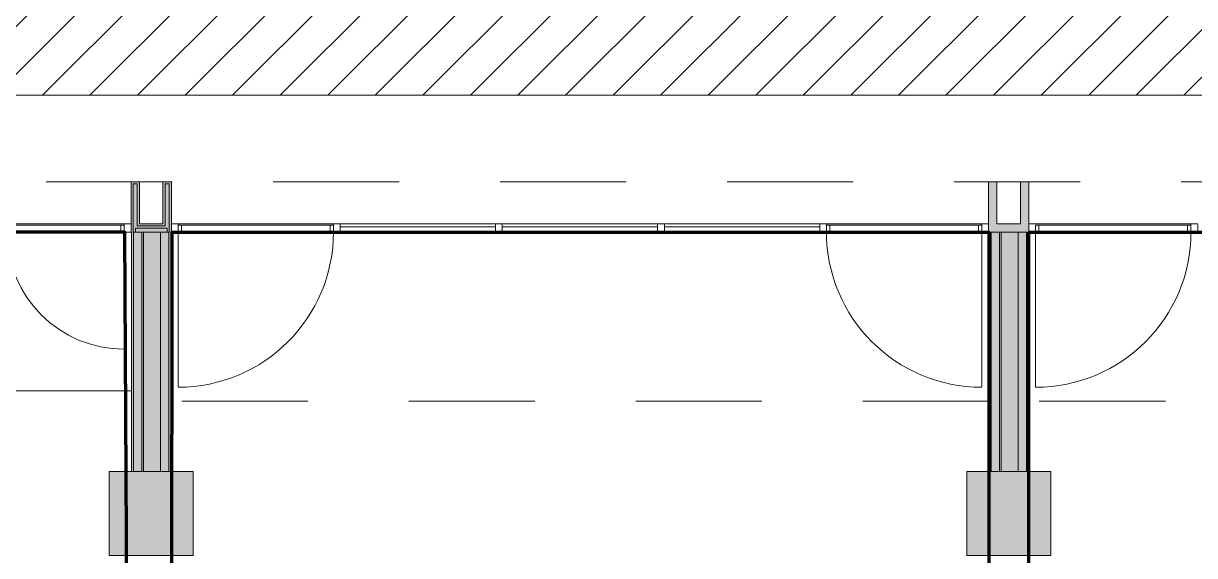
# Model space of a CAD drawing. Header units: metres. Extents: x -227.9 to -140, y 37.9 to 92.1.
# Drawn here: x -201.98 to -195.01, y 57.59 to 60.76 of the extents above; entities that cross this region are included whole.
import ezdxf

# ---------------------------------------------------------------- set-up
doc = ezdxf.new("R2010")
doc.units = ezdxf.units.M
doc.linetypes.add('JIS_02_0.7', pattern=[1.35, 0.75, -0.6])
for name, color, linetype, lineweight in [('A-COLS', 7, 'Continuous', 5), ('A-DOOR', 7, 'Continuous', 5), ('A-FLOR', 7, 'Continuous', 5), ('A-FLOR-PATT', 7, 'Continuous', 5), ('A-GLAZ-CURT', 7, 'Continuous', 5), ('A-GLAZ-CWMG', 7, 'Continuous', 5), ('A-ROOF', 7, 'Continuous', 5), ('A-WALL', 7, 'Continuous', 5), ('A-WALL-PATT', 7, 'Continuous', 13), ('I-WALL', 7, 'Continuous', 5), ('S-COLS', 7, 'Continuous', 5)]:
    doc.layers.add(name, color=color, linetype=linetype, lineweight=lineweight)
doc.layers.add('A-DETL', color=94, linetype='Continuous', lineweight=5, true_color=0x00a600)
doc.layers.add('G-IMPT', color=8, linetype='Continuous', lineweight=5, true_color=0x808080)
doc.layers.add('Chambre', color=40, linetype='Continuous')

# ---------------------------------------------------------------- blocks, each defined once
blk = doc.blocks.new('LAG-C1030-PORTES-VITRINE DE MAGASIN-13PR_08_01 - LAG-C1030-PORTES-VITRINE DE MAGASIN-13PR_08_01-12728434-MUC-LAG-PRO-PLA-ARC-TZN-N02-AG02Ec-Cote')
at = {"layer": 'A-DOOR', "color": 9, "lineweight": 9, "true_color": 0xc0c0c0}
for p, q in [((-0.3491, 0.04), (-0.3291, 0.04)), ((-0.3491, 0), (-0.3491, 0.04)), ((-0.3291, 0.04), (-0.3291, 0)), ((0.3291, 0.04), (0.3491, 0.04)), ((0.3291, 0), (0.3291, 0.04)), ((0.3491, 0.04), (0.3491, 0)), ((-0.3291, 0), (-0.3491, 0)), ((0.3491, 0), (0.3291, 0))]:
    blk.add_line(p, q, dxfattribs=at)
at = {"layer": 'A-DOOR', "color": 9, "true_color": 0xc0c0c0}
for p, q in [((0.3291, 0.04), (-0.3291, 0.04)), ((-0.3291, 0), (0.3291, 0))]:
    blk.add_line(p, q, dxfattribs=at)
at = {"layer": 'A-DOOR'}
blk.add_line((0.3491, 0), (0.3491, -0.6982), dxfattribs=at)
blk.add_arc((0.3491, 0), 0.6982, 180, 270, dxfattribs=at)
blk = doc.blocks.new('LAG-C1030-PORTES-VITRINE DE MAGASIN-13PR_08_01 - LAG-C1030-PORTES-VITRINE DE MAGASIN-13PR_08_01-12349474-MUC-LAG-PRO-PLA-ARC-TZN-N02-AG02Ec-Cote')
at = {"layer": 'A-DOOR', "color": 9, "lineweight": 9, "true_color": 0xc0c0c0}
for p, q in [((-0.462, 0.04), (-0.442, 0.04)), ((-0.462, 0), (-0.462, 0.04)), ((-0.442, 0.04), (-0.442, 0)), ((0.442, 0.04), (0.462, 0.04)), ((0.442, 0), (0.442, 0.04)), ((0.462, 0.04), (0.462, 0)), ((-0.442, 0), (-0.462, 0)), ((0.462, 0), (0.442, 0))]:
    blk.add_line(p, q, dxfattribs=at)
at = {"layer": 'A-DOOR', "color": 9, "true_color": 0xc0c0c0}
for p, q in [((0.442, 0.04), (-0.442, 0.04)), ((-0.442, 0), (0.442, 0))]:
    blk.add_line(p, q, dxfattribs=at)
at = {"layer": 'A-DOOR'}
blk.add_line((0.462, 0), (0.462, -0.924), dxfattribs=at)
blk.add_arc((0.462, 0), 0.924, 180, 270, dxfattribs=at)
blk = doc.blocks.new('Rectangulaire Meneau - LAG-B2010-MENEAU-40x50-11581646-MUC-LAG-PRO-PLA-ARC-TZN-N02-AG02Ec-Cote')
at = {"layer": 'A-GLAZ-CWMG', "lineweight": 13}
for p, q in [((-0.04, 0.04), (-0.04, 0.0447)), ((-0.036, 0.0487), (-0.004, 0.0487)), ((0, 0.0447), (0, 0.0027)), ((-0.004, -0.0013), (-0.036, -0.0013))]:
    blk.add_line(p, q, dxfattribs=at)
for centre, start, end in [((-0.036, 0.0447), 90, 180), ((-0.036, 0.0027), 180, 270), ((-0.004, 0.0447), 360, 90), ((-0.004, 0.0027), 270, 0)]:
    blk.add_arc(centre, 0.004, start, end, dxfattribs=at)
blk = doc.blocks.new('LAG-B2020-PANNEAU DE RIDEAU-TRANSPARENT - CURTAIN WALL MULLION_dwg_12FT-JANSEN-P05-10851602-MUC-LAG-PRO-PLA-ARC-TZN-N02-AG02Ec-Cote')
at = {"layer": 'G-IMPT', "flags": 128}
blk.add_lwpolyline([(0.004, 0.0001), (0.003, 0), (0.002, 0.0001), (0.001, 0), (0, 0), (0.001, 0.0001), (0.002, 0), (0.003, 0.0001), (0.004, 0)], dxfattribs=at)
at = {"layer": 'G-IMPT', "color": 161, "true_color": 0x7f9fff, "flags": 128}
for points in [[(0, 0), (0, 0), (0, 0), (0, 0), (0, 0), (0, 0), (0, 0.0001), (0, 0), (0, 0), (0, 0), (0, 0), (0, 0), (0, 0), (0, 0)], [(0, 0), (0, 0), (0, 0), (0, 0)], [(0.001, 0), (0.001, 0), (0.001, 0), (0.001, 0), (0.001, 0), (0.001, 0), (0.001, 0.0001), (0.001, 0), (0.001, 0), (0.001, 0), (0.001, 0), (0.001, 0), (0.001, 0), (0.001, 0)], [(0.001, 0), (0.001, 0), (0.001, 0), (0.001, 0)], [(0.001, 0), (0.001, 0), (0.001, 0), (0.001, 0), (0.001, 0), (0.001, 0)], [(0.001, 0), (0.001, 0), (0.001, 0), (0.001, 0)], [(0.002, 0), (0.002, 0), (0.002, 0), (0.002, 0), (0.002, 0), (0.002, 0), (0.002, 0.0001), (0.002, 0), (0.002, 0), (0.002, 0), (0.002, 0), (0.002, 0), (0.002, 0), (0.002, 0)], [(0.002, 0), (0.002, 0), (0.002, 0), (0.002, 0)], [(0.002, 0), (0.002, 0), (0.002, 0), (0.002, 0), (0.002, 0), (0.002, 0)], [(0.002, 0), (0.002, 0), (0.002, 0), (0.002, 0)], [(0.003, 0), (0.003, 0), (0.003, 0), (0.003, 0), (0.003, 0), (0.003, 0), (0.003, 0), (0.003, 0.0001), (0.003, 0), (0.003, 0), (0.003, 0), (0.003, 0), (0.003, 0), (0.003, 0)], [(0.003, 0), (0.0031, 0), (0.0031, 0), (0.003, 0)], [(0.003, 0), (0.003, 0), (0.0031, 0), (0.0031, 0), (0.003, 0), (0.003, 0)], [(0.003, 0), (0.003, 0), (0.003, 0), (0.003, 0)], [(0.004, 0), (0.004, 0), (0.004, 0), (0.004, 0), (0.004, 0), (0.0041, 0), (0.004, 0.0001), (0.004, 0), (0.004, 0), (0.004, 0), (0.004, 0), (0.004, 0), (0.004, 0), (0.004, 0)], [(0.004, 0), (0.004, 0), (0.004, 0), (0.004, 0)]]:
    blk.add_lwpolyline(points, dxfattribs=at)
at = {"layer": 'G-IMPT', "color": 4, "true_color": 0x00ffff, "flags": 128}
for points in [[(0.001, 0), (0.001, 0), (0, 0), (0, 0)], [(0.002, 0), (0.002, 0), (0.001, 0), (0.001, 0)], [(0.003, 0), (0.003, 0), (0.002, 0), (0.002, 0)], [(0.004, 0), (0.004, 0), (0.003, 0), (0.003, 0)]]:
    blk.add_lwpolyline(points, close=True, dxfattribs=at)
at = {"layer": 'G-IMPT', "color": 161, "true_color": 0x7f9fff}
for centre, radius, start, end in [((0, 0), 0.000004, 90.00001, 180.00001), ((0, 0), 0.000004, 359.99999, 89.99999), ((0, 0), 0.000002, 90.00001, 180.00002), ((0, 0), 0.000002, 359.99998, 89.99998), ((0, 0), 0.000002, 269.99999, 359.99999), ((0, 0), 0.000002, 180.00001, 270.00001), ((0, 0), 0.000004, 270, 0), ((0, 0), 0.000004, 179.99999, 269.99999), ((0.001, 0), 0.000004, 90.00001, 180.00001), ((0.001, 0), 0.000004, 359.99999, 89.99999), ((0.001, 0), 0.000002, 90.00001, 180.00002), ((0.001, 0), 0.000002, 359.99998, 89.99998), ((0.001, 0), 0.000002, 269.99999, 359.99999), ((0.001, 0), 0.000002, 180.00001, 270.00001), ((0.001, 0), 0.000004, 270, 0), ((0.001, 0), 0.000004, 179.99999, 269.99999), ((0.002, 0), 0.000004, 90.00001, 180.00001), ((0.002, 0), 0.000004, 359.99999, 89.99999), ((0.002, 0), 0.000002, 90.00001, 180.00002), ((0.002, 0), 0.000002, 359.99998, 89.99998), ((0.002, 0), 0.000002, 269.99999, 359.99999), ((0.002, 0), 0.000002, 180.00001, 270.00001), ((0.002, 0), 0.000004, 270, 0), ((0.002, 0), 0.000004, 179.99999, 269.99999), ((0.003, 0), 0.000004, 90.00001, 180.00001), ((0.003, 0), 0.000004, 359.99999, 89.99999), ((0.003, 0), 0.000002, 90.00001, 180.00002), ((0.003, 0), 0.000002, 359.99998, 89.99998), ((0.003, 0), 0.000002, 269.99999, 359.99999), ((0.003, 0), 0.000002, 180.00001, 270.00001), ((0.003, 0), 0.000004, 270, 0), ((0.003, 0), 0.000004, 179.99999, 269.99999), ((0.004, 0), 0.000004, 359.99999, 89.99999), ((0.004, 0), 0.000004, 90.00001, 180.00001), ((0.004, 0), 0.000002, 359.99998, 89.99999), ((0.004, 0), 0.000002, 90.00002, 180.00002), ((0.004, 0), 0.000002, 180.00001, 270.00001), ((0.004, 0), 0.000002, 269.99999, 359.99999), ((0.004, 0), 0.000004, 180, 270), ((0.004, 0), 0.000004, 270.00001, 0.00001)]:
    blk.add_arc(centre, radius, start, end, dxfattribs=at)
blk = doc.blocks.new('LAG-B2020-PANNEAU DE RIDEAU-TRANSPARENT - CURTAIN WALL MULLION_dwg-10851601-MUC-LAG-PRO-PLA-ARC-TZN-N02-AG02Ec-Cote')
blk.add_blockref('LAG-B2020-PANNEAU DE RIDEAU-TRANSPARENT - CURTAIN WALL MULLION_dwg_12FT-JANSEN-P05-10851602-MUC-LAG-PRO-PLA-ARC-TZN-N02-AG02Ec-Cote', (-0.0027, 0.0003))
blk = doc.blocks.new('LAG-B2020-PANNEAU DE RIDEAU-TRANSPARENT - LAG-B2020-PANNEAU DE RIDEAU-TRANSPARENT-11581650-MUC-LAG-PRO-PLA-ARC-TZN-N02-AG02Ec-Cote')
at = {"layer": 'A-GLAZ-CURT', "lineweight": 9}
for p, q in [((0.462, 0), (-0.462, 0)), ((-0.462, 0), (-0.462, -0.03)), ((0.462, -0.03), (0.462, 0)), ((-0.462, -0.03), (0.462, -0.03))]:
    blk.add_line(p, q, dxfattribs=at)
blk.add_blockref('LAG-B2020-PANNEAU DE RIDEAU-TRANSPARENT - CURTAIN WALL MULLION_dwg-10851601-MUC-LAG-PRO-PLA-ARC-TZN-N02-AG02Ec-Cote', (0, 0))
blk = doc.blocks.new('LAG-B2020-PANNEAU DE RIDEAU-TRANSPARENT - CURTAIN WALL MULLION_dwg_12FT-JANSEN-P05-V106-MUC-LAG-PRO-PLA-ARC-TZN-N02-AG02Ec-Cote')
at = {"layer": 'G-IMPT', "flags": 128}
blk.add_lwpolyline([(0.004, 0.0001), (0.003, 0), (0.002, 0.0001), (0.001, 0), (0, 0), (0.001, 0.0001), (0.002, 0), (0.003, 0.0001), (0.004, 0)], dxfattribs=at)
at = {"layer": 'G-IMPT', "color": 161, "true_color": 0x7f9fff, "flags": 128}
for points in [[(0, 0), (0, 0), (0, 0), (0, 0), (0, 0), (0, 0), (0, 0.0001), (0, 0), (0, 0), (0, 0), (0, 0), (0, 0), (0, 0), (0, 0)], [(0, 0), (0, 0), (0, 0), (0, 0)], [(0.001, 0), (0.001, 0), (0.001, 0), (0.001, 0), (0.001, 0), (0.001, 0), (0.001, 0.0001), (0.001, 0), (0.001, 0), (0.001, 0), (0.001, 0), (0.001, 0), (0.001, 0), (0.001, 0)], [(0.001, 0), (0.001, 0), (0.001, 0), (0.001, 0)], [(0.001, 0), (0.001, 0), (0.001, 0), (0.001, 0), (0.001, 0), (0.001, 0)], [(0.001, 0), (0.001, 0), (0.001, 0), (0.001, 0)], [(0.002, 0), (0.002, 0), (0.002, 0), (0.002, 0), (0.002, 0), (0.002, 0), (0.002, 0.0001), (0.002, 0), (0.002, 0), (0.002, 0), (0.002, 0), (0.002, 0), (0.002, 0), (0.002, 0)], [(0.002, 0), (0.002, 0), (0.002, 0), (0.002, 0)], [(0.002, 0), (0.002, 0), (0.002, 0), (0.002, 0), (0.002, 0), (0.002, 0)], [(0.002, 0), (0.002, 0), (0.002, 0), (0.002, 0)], [(0.003, 0), (0.003, 0), (0.003, 0), (0.003, 0), (0.003, 0), (0.003, 0), (0.003, 0), (0.003, 0.0001), (0.003, 0), (0.003, 0), (0.003, 0), (0.003, 0), (0.003, 0), (0.003, 0)], [(0.003, 0), (0.0031, 0), (0.0031, 0), (0.003, 0)], [(0.003, 0), (0.003, 0), (0.0031, 0), (0.0031, 0), (0.003, 0), (0.003, 0)], [(0.003, 0), (0.003, 0), (0.003, 0), (0.003, 0)], [(0.004, 0), (0.004, 0), (0.004, 0), (0.004, 0), (0.004, 0), (0.0041, 0), (0.004, 0.0001), (0.004, 0), (0.004, 0), (0.004, 0), (0.004, 0), (0.004, 0), (0.004, 0), (0.004, 0)], [(0.004, 0), (0.004, 0), (0.004, 0), (0.004, 0)]]:
    blk.add_lwpolyline(points, dxfattribs=at)
at = {"layer": 'G-IMPT', "color": 4, "true_color": 0x00ffff, "flags": 128}
for points in [[(0.001, 0), (0.001, 0), (0, 0), (0, 0)], [(0.002, 0), (0.002, 0), (0.001, 0), (0.001, 0)], [(0.003, 0), (0.003, 0), (0.002, 0), (0.002, 0)], [(0.004, 0), (0.004, 0), (0.003, 0), (0.003, 0)]]:
    blk.add_lwpolyline(points, close=True, dxfattribs=at)
at = {"layer": 'G-IMPT', "color": 161, "true_color": 0x7f9fff}
for centre, radius, start, end in [((0, 0), 0.000004, 90.00001, 180.00001), ((0, 0), 0.000004, 359.99999, 89.99999), ((0, 0), 0.000002, 90.00001, 180.00002), ((0, 0), 0.000002, 359.99998, 89.99998), ((0, 0), 0.000002, 269.99999, 359.99999), ((0, 0), 0.000002, 180.00001, 270.00001), ((0, 0), 0.000004, 270, 0), ((0, 0), 0.000004, 179.99999, 269.99999), ((0.001, 0), 0.000004, 90.00001, 180.00001), ((0.001, 0), 0.000004, 359.99999, 89.99999), ((0.001, 0), 0.000002, 90.00001, 180.00002), ((0.001, 0), 0.000002, 359.99998, 89.99998), ((0.001, 0), 0.000002, 269.99999, 359.99999), ((0.001, 0), 0.000002, 180.00001, 270.00001), ((0.001, 0), 0.000004, 270, 0), ((0.001, 0), 0.000004, 179.99999, 269.99999), ((0.002, 0), 0.000004, 90.00001, 180.00001), ((0.002, 0), 0.000004, 359.99999, 89.99999), ((0.002, 0), 0.000002, 90.00001, 180.00002), ((0.002, 0), 0.000002, 359.99998, 89.99998), ((0.002, 0), 0.000002, 269.99999, 359.99999), ((0.002, 0), 0.000002, 180.00001, 270.00001), ((0.002, 0), 0.000004, 270, 0), ((0.002, 0), 0.000004, 179.99999, 269.99999), ((0.003, 0), 0.000004, 90.00001, 180.00001), ((0.003, 0), 0.000004, 359.99999, 89.99999), ((0.003, 0), 0.000002, 90.00001, 180.00002), ((0.003, 0), 0.000002, 359.99998, 89.99998), ((0.003, 0), 0.000002, 269.99999, 359.99999), ((0.003, 0), 0.000002, 180.00001, 270.00001), ((0.003, 0), 0.000004, 270, 0), ((0.003, 0), 0.000004, 179.99999, 269.99999), ((0.004, 0), 0.000004, 359.99999, 89.99999), ((0.004, 0), 0.000004, 90.00001, 180.00001), ((0.004, 0), 0.000002, 359.99998, 89.99999), ((0.004, 0), 0.000002, 90.00002, 180.00002), ((0.004, 0), 0.000002, 180.00001, 270.00001), ((0.004, 0), 0.000002, 269.99999, 359.99999), ((0.004, 0), 0.000004, 180, 270), ((0.004, 0), 0.000004, 270.00001, 0.00001)]:
    blk.add_arc(centre, radius, start, end, dxfattribs=at)
blk = doc.blocks.new('LAG-B2020-PANNEAU DE RIDEAU-TRANSPARENT - CURTAIN WALL MULLION_dwg-V107-MUC-LAG-PRO-PLA-ARC-TZN-N02-AG02Ec-Cote')
blk.add_blockref('LAG-B2020-PANNEAU DE RIDEAU-TRANSPARENT - CURTAIN WALL MULLION_dwg_12FT-JANSEN-P05-V106-MUC-LAG-PRO-PLA-ARC-TZN-N02-AG02Ec-Cote', (-0.0027, 0.0003))
blk = doc.blocks.new('LAG-B2020-PANNEAU DE RIDEAU-TRANSPARENT - LAG-B2020-PANNEAU DE RIDEAU-TRANSPARENT-V108-MUC-LAG-PRO-PLA-ARC-TZN-N02-AG02Ec-Cote')
at = {"layer": 'A-GLAZ-CURT', "lineweight": 9}
for p, q in [((0.462, 0), (-0.462, 0)), ((-0.462, 0), (-0.462, -0.03)), ((0.462, -0.03), (0.462, 0)), ((-0.462, -0.03), (0.462, -0.03))]:
    blk.add_line(p, q, dxfattribs=at)
blk.add_blockref('LAG-B2020-PANNEAU DE RIDEAU-TRANSPARENT - CURTAIN WALL MULLION_dwg-V107-MUC-LAG-PRO-PLA-ARC-TZN-N02-AG02Ec-Cote', (0, 0))
blk = doc.blocks.new('LAG-C1030-PORTES-VITRINE DE MAGASIN-13PR_08_01 - LAG-C1030-PORTES-VITRINE DE MAGASIN-13PR_08_01-12728430-MUC-LAG-PRO-PLA-ARC-TZN-N02-AG02Ec-Cote')
at = {"layer": 'A-DOOR'}
blk.add_line((0.462, 0), (0.462, 0.924), dxfattribs=at)
at = {"layer": 'A-DOOR', "color": 9, "lineweight": 9, "true_color": 0xc0c0c0}
for p, q in [((-0.442, 0), (-0.462, 0)), ((-0.462, 0), (-0.462, -0.04)), ((-0.442, -0.04), (-0.442, 0)), ((0.462, 0), (0.442, 0)), ((0.442, 0), (0.442, -0.04)), ((0.462, -0.04), (0.462, 0)), ((-0.462, -0.04), (-0.442, -0.04)), ((0.442, -0.04), (0.462, -0.04))]:
    blk.add_line(p, q, dxfattribs=at)
at = {"layer": 'A-DOOR', "color": 9, "true_color": 0xc0c0c0}
for p, q in [((-0.442, 0), (0.442, 0)), ((0.442, -0.04), (-0.442, -0.04))]:
    blk.add_line(p, q, dxfattribs=at)
at = {"layer": 'A-DOOR'}
blk.add_arc((0.462, 0), 0.924, 90, 180, dxfattribs=at)
blk = doc.blocks.new('Rectangulaire Meneau - LAG-B2010-MENEAU-40x50-V83-MUC-LAG-PRO-PLA-ARC-TZN-N02-AG02Ec-Cote')
at = {"layer": 'A-GLAZ-CWMG', "lineweight": 13}
for p, q in [((-0.02, 0.0027), (-0.02, 0.0447)), ((-0.016, 0.0487), (0.016, 0.0487)), ((0.02, 0.0447), (0.02, 0.0027)), ((0.016, -0.0013), (-0.016, -0.0013))]:
    blk.add_line(p, q, dxfattribs=at)
for centre, start, end in [((-0.016, 0.0447), 90, 180), ((-0.016, 0.0027), 180, 270), ((0.016, 0.0447), 360, 90), ((0.016, 0.0027), 270, 0)]:
    blk.add_arc(centre, 0.004, start, end, dxfattribs=at)
blk = doc.blocks.new('Rectangulaire Meneau - LAG-B2010-MENEAU-40x50-V109-MUC-LAG-PRO-PLA-ARC-TZN-N02-AG02Ec-Cote')
at = {"layer": 'A-GLAZ-CWMG', "lineweight": 13}
for p, q in [((-0.02, 0.0027), (-0.02, 0.0447)), ((-0.016, 0.0487), (0.016, 0.0487)), ((0.02, 0.0447), (0.02, 0.04)), ((0.016, -0.0013), (-0.016, -0.0013))]:
    blk.add_line(p, q, dxfattribs=at)
for centre, start, end in [((-0.016, 0.0447), 90, 180), ((-0.016, 0.0027), 180, 270), ((0.016, 0.0447), 360, 90), ((0.016, 0.0027), 270, 0)]:
    blk.add_arc(centre, 0.004, start, end, dxfattribs=at)
blk = doc.blocks.new('LAG-B2020-PANNEAU DE RIDEAU-TRANSPARENT - CURTAIN WALL MULLION_dwg_12FT-JANSEN-P05-V110-MUC-LAG-PRO-PLA-ARC-TZN-N02-AG02Ec-Cote')
at = {"layer": 'G-IMPT', "flags": 128}
blk.add_lwpolyline([(0.004, 0.0001), (0.003, 0), (0.002, 0.0001), (0.001, 0), (0, 0), (0.001, 0.0001), (0.002, 0), (0.003, 0.0001), (0.004, 0)], dxfattribs=at)
at = {"layer": 'G-IMPT', "color": 161, "true_color": 0x7f9fff, "flags": 128}
for points in [[(0, 0), (0, 0), (0, 0), (0, 0), (0, 0), (0, 0), (0, 0.0001), (0, 0), (0, 0), (0, 0), (0, 0), (0, 0), (0, 0), (0, 0)], [(0, 0), (0, 0), (0, 0), (0, 0)], [(0.001, 0), (0.001, 0), (0.001, 0), (0.001, 0), (0.001, 0), (0.001, 0), (0.001, 0.0001), (0.001, 0), (0.001, 0), (0.001, 0), (0.001, 0), (0.001, 0), (0.001, 0), (0.001, 0)], [(0.001, 0), (0.001, 0), (0.001, 0), (0.001, 0)], [(0.001, 0), (0.001, 0), (0.001, 0), (0.001, 0), (0.001, 0), (0.001, 0)], [(0.001, 0), (0.001, 0), (0.001, 0), (0.001, 0)], [(0.002, 0), (0.002, 0), (0.002, 0), (0.002, 0), (0.002, 0), (0.002, 0), (0.002, 0.0001), (0.002, 0), (0.002, 0), (0.002, 0), (0.002, 0), (0.002, 0), (0.002, 0), (0.002, 0)], [(0.002, 0), (0.002, 0), (0.002, 0), (0.002, 0)], [(0.002, 0), (0.002, 0), (0.002, 0), (0.002, 0), (0.002, 0), (0.002, 0)], [(0.002, 0), (0.002, 0), (0.002, 0), (0.002, 0)], [(0.003, 0), (0.003, 0), (0.003, 0), (0.003, 0), (0.003, 0), (0.003, 0), (0.003, 0), (0.003, 0.0001), (0.003, 0), (0.003, 0), (0.003, 0), (0.003, 0), (0.003, 0), (0.003, 0)], [(0.003, 0), (0.0031, 0), (0.0031, 0), (0.003, 0)], [(0.003, 0), (0.003, 0), (0.0031, 0), (0.0031, 0), (0.003, 0), (0.003, 0)], [(0.003, 0), (0.003, 0), (0.003, 0), (0.003, 0)], [(0.004, 0), (0.004, 0), (0.004, 0), (0.004, 0), (0.004, 0), (0.0041, 0), (0.004, 0.0001), (0.004, 0), (0.004, 0), (0.004, 0), (0.004, 0), (0.004, 0), (0.004, 0), (0.004, 0)], [(0.004, 0), (0.004, 0), (0.004, 0), (0.004, 0)]]:
    blk.add_lwpolyline(points, dxfattribs=at)
at = {"layer": 'G-IMPT', "color": 4, "true_color": 0x00ffff, "flags": 128}
for points in [[(0.001, 0), (0.001, 0), (0, 0), (0, 0)], [(0.002, 0), (0.002, 0), (0.001, 0), (0.001, 0)], [(0.003, 0), (0.003, 0), (0.002, 0), (0.002, 0)], [(0.004, 0), (0.004, 0), (0.003, 0), (0.003, 0)]]:
    blk.add_lwpolyline(points, close=True, dxfattribs=at)
at = {"layer": 'G-IMPT', "color": 161, "true_color": 0x7f9fff}
for centre, radius, start, end in [((0, 0), 0.000004, 90.00001, 180.00001), ((0, 0), 0.000004, 359.99999, 89.99999), ((0, 0), 0.000002, 90.00001, 180.00002), ((0, 0), 0.000002, 359.99998, 89.99998), ((0, 0), 0.000002, 269.99999, 359.99999), ((0, 0), 0.000002, 180.00001, 270.00001), ((0, 0), 0.000004, 270, 0), ((0, 0), 0.000004, 179.99999, 269.99999), ((0.001, 0), 0.000004, 90.00001, 180.00001), ((0.001, 0), 0.000004, 359.99999, 89.99999), ((0.001, 0), 0.000002, 90.00001, 180.00002), ((0.001, 0), 0.000002, 359.99998, 89.99998), ((0.001, 0), 0.000002, 269.99999, 359.99999), ((0.001, 0), 0.000002, 180.00001, 270.00001), ((0.001, 0), 0.000004, 270, 0), ((0.001, 0), 0.000004, 179.99999, 269.99999), ((0.002, 0), 0.000004, 90.00001, 180.00001), ((0.002, 0), 0.000004, 359.99999, 89.99999), ((0.002, 0), 0.000002, 90.00001, 180.00002), ((0.002, 0), 0.000002, 359.99998, 89.99998), ((0.002, 0), 0.000002, 269.99999, 359.99999), ((0.002, 0), 0.000002, 180.00001, 270.00001), ((0.002, 0), 0.000004, 270, 0), ((0.002, 0), 0.000004, 179.99999, 269.99999), ((0.003, 0), 0.000004, 90.00001, 180.00001), ((0.003, 0), 0.000004, 359.99999, 89.99999), ((0.003, 0), 0.000002, 90.00001, 180.00002), ((0.003, 0), 0.000002, 359.99998, 89.99998), ((0.003, 0), 0.000002, 269.99999, 359.99999), ((0.003, 0), 0.000002, 180.00001, 270.00001), ((0.003, 0), 0.000004, 270, 0), ((0.003, 0), 0.000004, 179.99999, 269.99999), ((0.004, 0), 0.000004, 359.99999, 89.99999), ((0.004, 0), 0.000004, 90.00001, 180.00001), ((0.004, 0), 0.000002, 359.99998, 89.99999), ((0.004, 0), 0.000002, 90.00002, 180.00002), ((0.004, 0), 0.000002, 180.00001, 270.00001), ((0.004, 0), 0.000002, 269.99999, 359.99999), ((0.004, 0), 0.000004, 180, 270), ((0.004, 0), 0.000004, 270.00001, 0.00001)]:
    blk.add_arc(centre, radius, start, end, dxfattribs=at)
blk = doc.blocks.new('LAG-B2020-PANNEAU DE RIDEAU-TRANSPARENT - CURTAIN WALL MULLION_dwg-V111-MUC-LAG-PRO-PLA-ARC-TZN-N02-AG02Ec-Cote')
blk.add_blockref('LAG-B2020-PANNEAU DE RIDEAU-TRANSPARENT - CURTAIN WALL MULLION_dwg_12FT-JANSEN-P05-V110-MUC-LAG-PRO-PLA-ARC-TZN-N02-AG02Ec-Cote', (-0.0027, 0.0003))
blk = doc.blocks.new('LAG-B2020-PANNEAU DE RIDEAU-TRANSPARENT - LAG-B2020-PANNEAU DE RIDEAU-TRANSPARENT-V112-MUC-LAG-PRO-PLA-ARC-TZN-N02-AG02Ec-Cote')
at = {"layer": 'A-GLAZ-CURT', "lineweight": 9}
for p, q in [((0.462, 0), (-0.462, 0)), ((-0.462, 0), (-0.462, -0.03)), ((0.462, -0.03), (0.462, 0)), ((-0.462, -0.03), (0.462, -0.03))]:
    blk.add_line(p, q, dxfattribs=at)
blk.add_blockref('LAG-B2020-PANNEAU DE RIDEAU-TRANSPARENT - CURTAIN WALL MULLION_dwg-V111-MUC-LAG-PRO-PLA-ARC-TZN-N02-AG02Ec-Cote', (0, 0))
blk = doc.blocks.new('Rectangulaire Meneau - LAG-B2010-MENEAU-40x50-11581644-MUC-LAG-PRO-PLA-ARC-TZN-N02-AG02Ec-Cote')
at = {"layer": 'A-GLAZ-CWMG', "lineweight": 13}
for p, q in [((-0.02, 0.04), (-0.02, 0.0447)), ((-0.016, 0.0487), (0.016, 0.0487)), ((0.02, 0.0447), (0.02, 0.0027)), ((0.016, -0.0013), (-0.016, -0.0013))]:
    blk.add_line(p, q, dxfattribs=at)
for centre, start, end in [((-0.016, 0.0447), 90, 180), ((-0.016, 0.0027), 180, 270), ((0.016, 0.0447), 360, 90), ((0.016, 0.0027), 270, 0)]:
    blk.add_arc(centre, 0.004, start, end, dxfattribs=at)
blk = doc.blocks.new('LAG-C1030-PORTES-VITRINE DE MAGASIN-13PR_08_01 - LAG-C1030-PORTES-VITRINE DE MAGASIN-13PR_08_01-12349477-MUC-LAG-PRO-PLA-ARC-TZN-N02-AG02Ec-Cote')
at = {"layer": 'A-DOOR'}
blk.add_line((0.462, 0), (0.462, 0.924), dxfattribs=at)
at = {"layer": 'A-DOOR', "color": 9, "lineweight": 9, "true_color": 0xc0c0c0}
for p, q in [((-0.442, 0), (-0.462, 0)), ((-0.462, 0), (-0.462, -0.04)), ((-0.442, -0.04), (-0.442, 0)), ((0.462, 0), (0.442, 0)), ((0.442, 0), (0.442, -0.04)), ((0.462, -0.04), (0.462, 0)), ((-0.462, -0.04), (-0.442, -0.04)), ((0.442, -0.04), (0.462, -0.04))]:
    blk.add_line(p, q, dxfattribs=at)
at = {"layer": 'A-DOOR', "color": 9, "true_color": 0xc0c0c0}
for p, q in [((-0.442, 0), (0.442, 0)), ((0.442, -0.04), (-0.442, -0.04))]:
    blk.add_line(p, q, dxfattribs=at)
at = {"layer": 'A-DOOR'}
blk.add_arc((0.462, 0), 0.924, 90, 180, dxfattribs=at)
blk = doc.blocks.new('Rectangulaire Meneau - LAG-B2010-MENEAU-40x50-11581513-MUC-LAG-PRO-PLA-ARC-TZN-N02-AG02Ec-Cote')
at = {"layer": 'A-GLAZ-CWMG', "lineweight": 13}
for p, q in [((-0.04, 0.0447), (-0.04, 0.04)), ((-0.004, 0.0487), (-0.036, 0.0487)), ((0, 0.0027), (0, 0.0447)), ((-0.036, -0.0013), (-0.004, -0.0013))]:
    blk.add_line(p, q, dxfattribs=at)
for centre, start, end in [((-0.036, 0.0447), 90, 180), ((-0.036, 0.0027), 180, 270), ((-0.004, 0.0447), 0, 90), ((-0.004, 0.0027), 270, 0)]:
    blk.add_arc(centre, 0.004, start, end, dxfattribs=at)

msp = doc.modelspace()

# ---------------------------------------------------------------- hatches: boundary and pattern name
at = {"layer": 'A-COLS', "true_color": 0x808080}
msp.add_hatch(color=8, dxfattribs=at).paths.add_polyline_path([(-195.9994, 59.5133), (-195.9994, 59.8133), (-196.0494, 59.8133), (-196.0494, 59.5633), (-196.1894, 59.5634), (-196.1894, 59.8134), (-196.2394, 59.8134), (-196.2394, 59.5134)])
at = {"layer": 'A-FLOR-PATT', "lineweight": 9}
h = msp.add_hatch(dxfattribs=at)
h.set_pattern_fill('FP_7', color=256, style=0, pattern_type=2)
h.set_pattern_definition([(45, (0, 0), (-0.14142136, 0.14142136), [])])
h.paths.add_polyline_path([(-202.164, 60.3285), (-183.5441, 60.3291), (-183.3808, 60.3362), (-183.2185, 60.3555), (-183.0579, 60.3868), (-182.9001, 60.43), (-182.7459, 60.4848), (-182.5961, 60.5509), (-182.4516, 60.628), (-182.3133, 60.7156), (-182.1785, 60.8162), (-182.1602, 60.832), (-182.6428, 61.3145), (-182.7568, 61.2367), (-182.8776, 61.1697), (-183.004, 61.1141), (-183.135, 61.0704), (-183.2694, 61.0389), (-183.4062, 61.0199), (-183.5441, 61.0135), (-203.5941, 61.0135), (-203.7249, 61.0192), (-203.8546, 61.0363), (-203.9824, 61.0646), (-204.1072, 61.104), (-204.2281, 61.1541), (-204.3441, 61.2145), (-204.4545, 61.2848), (-204.5583, 61.3645), (-204.6548, 61.4529), (-204.7432, 61.5493), (-204.8229, 61.6532), (-204.8932, 61.7635), (-204.9536, 61.8796), (-205.0037, 62.0005), (-205.043, 62.1253), (-205.0713, 62.253), (-205.0884, 62.3828), (-205.0941, 62.5135), (-205.0941, 63.3883), (-205.7791, 63.3883), (-205.7786, 62.5135), (-205.7713, 62.3491), (-205.7517, 62.1856), (-205.72, 62.024), (-205.6777, 61.8695), (-205.622, 61.7133), (-205.5568, 61.5655), (-205.4797, 61.421), (-205.392, 61.2827), (-205.2943, 61.1512), (-205.187, 61.0273), (-205.0683, 60.9096), (-204.9464, 60.8052), (-204.8143, 60.7082), (-204.6753, 60.6213), (-204.5303, 60.5449), (-204.3799, 60.4796), (-204.2198, 60.4242), (-204.0667, 60.3833), (-203.9055, 60.3529), (-203.7424, 60.3346), (-203.573, 60.3285), (-202.5752, 60.3285)])
at = {"layer": 'A-WALL', "true_color": 0x808080}
for points in [[(-201.3394, 59.5135), (-201.3264, 59.5135), (-201.3264, 59.8005), (-201.3024, 59.8005), (-201.3024, 59.5505), (-201.1364, 59.5505), (-201.1364, 59.8005), (-201.1124, 59.8005), (-201.1124, 59.5135), (-201.0994, 59.5135), (-201.0994, 59.8135), (-201.1494, 59.8135), (-201.1494, 59.5635), (-201.2894, 59.5635), (-201.2894, 59.8135), (-201.3394, 59.8135), (-201.3394, 59.57)], [(-201.1144, 59.5135), (-201.1124, 59.5135), (-201.1124, 59.8005), (-201.1364, 59.8005), (-201.1364, 59.5505), (-201.3024, 59.5505), (-201.3024, 59.8005), (-201.3264, 59.8005), (-201.3264, 59.5135), (-201.3134, 59.5135), (-201.3134, 59.5375), (-201.1254, 59.5375), (-201.1254, 59.5135)], [(-201.1644, 59.5135), (-201.1254, 59.5135), (-201.1254, 59.5375), (-201.3134, 59.5375), (-201.3134, 59.5135), (-201.2644, 59.5135)]]:
    msp.add_hatch(color=8, dxfattribs=at).paths.add_polyline_path(points)
at = {"layer": 'A-WALL-PATT', "lineweight": 5, "true_color": 0xaaaaaa}
for points in [[(-201.2744, 58.0885), (-201.2644, 58.0885), (-201.2644, 59.5135), (-201.2744, 59.5135), (-201.2744, 58.4984)], [(-196.1641, 58.0885), (-196.1641, 59.5135), (-196.1741, 59.5135), (-196.1741, 58.0885)]]:
    msp.add_hatch(color=253, dxfattribs=at).paths.add_polyline_path(points)
at = {"layer": 'I-WALL', "true_color": 0xaaaaaa}
for points in [[(-201.3244, 58.0885), (-201.3244, 59.5135), (-201.3374, 59.5135), (-201.3374, 58.0885)], [(-201.2744, 58.0885), (-201.2744, 59.5135), (-201.3244, 59.5135), (-201.3244, 58.0885)], [(-201.2644, 58.0885), (-201.1644, 58.0885), (-201.1644, 59.5135), (-201.2644, 59.5135), (-201.2644, 58.4984)], [(-201.1644, 58.0885), (-201.1144, 58.0885), (-201.1144, 59.5135), (-201.1644, 59.5135), (-201.1644, 58.4984)], [(-201.1144, 58.0885), (-201.1014, 58.0885), (-201.1014, 59.5135), (-201.1144, 59.5135), (-201.1144, 58.4984)], [(-196.2241, 58.0885), (-196.2241, 59.5135), (-196.2371, 59.5135), (-196.2371, 58.0885)], [(-196.1741, 58.0885), (-196.1741, 59.5135), (-196.2241, 59.5135), (-196.2241, 58.0885)], [(-196.1641, 58.0885), (-196.0641, 58.0885), (-196.0641, 59.5135), (-196.1641, 59.5135), (-196.1641, 58.4984)], [(-196.0141, 58.0885), (-196.0141, 59.5135), (-196.0641, 59.5135), (-196.0641, 58.0885)], [(-196.0011, 58.0885), (-196.0011, 59.5135), (-196.0141, 59.5135), (-196.0141, 58.0885)]]:
    msp.add_hatch(color=253, dxfattribs=at).paths.add_polyline_path(points)
at = {"layer": 'S-COLS', "true_color": 0x808080}
for points in [[(-201.4691, 57.5885), (-200.9691, 57.5885), (-200.9691, 58.0885), (-201.4691, 58.0885)], [(-196.3691, 57.5885), (-195.8691, 57.5885), (-195.8691, 58.0885), (-196.3691, 58.0885)]]:
    msp.add_hatch(color=8, dxfattribs=at).paths.add_polyline_path(points)

# ---------------------------------------------------------------- linework, layer by layer
at = {"layer": 'A-COLS', "lineweight": 13}
for p, q in [((-196.2394, 59.8134), (-196.2394, 59.5134)), ((-196.1894, 59.8134), (-196.2394, 59.8134)), ((-196.1894, 59.5634), (-196.1894, 59.8134)), ((-195.9994, 59.8133), (-196.0494, 59.8133)), ((-196.0494, 59.8133), (-196.0494, 59.5633)), ((-195.9994, 59.5133), (-195.9994, 59.8133)), ((-196.0494, 59.5633), (-196.1894, 59.5634)), ((-196.2394, 59.5134), (-195.9994, 59.5133))]:
    msp.add_line(p, q, dxfattribs=at)
at = {"layer": 'A-DETL', "color": 7, "linetype": 'JIS_02_0.7'}
msp.add_line((-183.5441, 59.8135), (-203.5941, 59.8135), dxfattribs=at)
at = {"layer": 'A-DETL', "color": 9, "linetype": 'JIS_02_0.7', "lineweight": 9, "true_color": 0xc0c0c0}
for p, q in [((-201.3374, 58.5685), (-203.7174, 58.5685)), ((-196.2371, 58.5085), (-201.1008, 58.5085)), ((-191.1374, 58.5085), (-196.0011, 58.5085))]:
    msp.add_line(p, q, dxfattribs=at)
at = {"layer": 'A-FLOR', "lineweight": 9}
for p, q in [((-203.5941, 59.5135), (-201.3394, 59.5135)), ((-201.0994, 59.5135), (-201.0954, 59.5135)), ((-201.0634, 59.5135), (-200.1314, 59.5135)), ((-200.0994, 59.5135), (-199.1674, 59.5135)), ((-199.1354, 59.5135), (-198.2034, 59.5135)), ((-198.1714, 59.5135), (-197.2394, 59.5135)), ((-197.2074, 59.5135), (-196.2754, 59.5135)), ((-196.2434, 59.5135), (-196.2393, 59.5135)), ((-195.9996, 59.5135), (-195.0314, 59.5135))]:
    msp.add_line(p, q, dxfattribs=at)
at = {"layer": 'A-ROOF'}
for p, q in [((-203.5791, 60.3285), (-183.5591, 60.3285)), ((-201.3759, 59.5635), (-202.8194, 59.5635)), ((-201.3394, 59.5635), (-201.343, 59.5635)), ((-201.0954, 59.5635), (-201.0994, 59.5635)), ((-200.1314, 59.5635), (-201.0634, 59.5635)), ((-199.1674, 59.5635), (-200.0994, 59.5635)), ((-198.2034, 59.5635), (-199.1354, 59.5635)), ((-197.2394, 59.5635), (-198.1714, 59.5635)), ((-196.2754, 59.5635), (-197.2074, 59.5635)), ((-196.2394, 59.5635), (-196.2434, 59.5635)), ((-196.0494, 59.5635), (-196.1894, 59.5635)), ((-195.0314, 59.5635), (-195.9994, 59.5635))]:
    msp.add_line(p, q, dxfattribs=at)
at = {"layer": 'A-WALL', "lineweight": 13}
for p, q in [((-201.3394, 59.8135), (-201.3394, 59.5135)), ((-201.2894, 59.8135), (-201.3394, 59.8135)), ((-201.2894, 59.5635), (-201.2894, 59.8135)), ((-201.0994, 59.8135), (-201.1494, 59.8135)), ((-201.1494, 59.8135), (-201.1494, 59.5635)), ((-201.0994, 59.5135), (-201.0994, 59.8135)), ((-201.1494, 59.5635), (-201.2894, 59.5635)), ((-201.3394, 59.5135), (-201.3374, 59.5135)), ((-201.1014, 59.5135), (-201.0994, 59.5135))]:
    msp.add_line(p, q, dxfattribs=at)
at = {"layer": 'A-WALL'}
for p, q in [((-201.3264, 59.8005), (-201.3264, 59.5135)), ((-201.3024, 59.8005), (-201.3264, 59.8005)), ((-201.3024, 59.5505), (-201.3024, 59.8005)), ((-201.1364, 59.8005), (-201.1364, 59.5505)), ((-201.1124, 59.8005), (-201.1364, 59.8005)), ((-201.1124, 59.5135), (-201.1124, 59.8005)), ((-201.3244, 59.5135), (-201.3244, 58.0885)), ((-201.3244, 59.5135), (-201.3134, 59.5135)), ((-201.3134, 59.5375), (-201.3134, 59.5135)), ((-201.1254, 59.5375), (-201.3134, 59.5375)), ((-201.3134, 59.5135), (-201.2744, 59.5135)), ((-201.1364, 59.5505), (-201.3024, 59.5505)), ((-201.2744, 59.5135), (-201.2744, 58.0885)), ((-201.2744, 59.5135), (-201.2644, 59.5135)), ((-201.2644, 59.5135), (-201.2644, 58.0885)), ((-201.2644, 59.5135), (-201.1644, 59.5135)), ((-201.1644, 59.5135), (-201.1644, 58.0885)), ((-201.1644, 59.5135), (-201.1254, 59.5135)), ((-201.1254, 59.5135), (-201.1254, 59.5375)), ((-201.1254, 59.5135), (-201.1144, 59.5135)), ((-201.1144, 59.5135), (-201.1144, 58.0885)), ((-196.2241, 59.5135), (-196.2241, 58.0885)), ((-196.1741, 59.5135), (-196.1741, 58.0885)), ((-196.1641, 59.5135), (-196.1641, 58.0885)), ((-196.0641, 59.5135), (-196.0641, 58.0885)), ((-196.0141, 59.5135), (-196.0141, 58.0885))]:
    msp.add_line(p, q, dxfattribs=at)
at = {"layer": 'Chambre', "lineweight": 140}
for points in [[(-205.6272, 60.3063), (-206.3064, 59.6542), (-206.3064, 53.5276), (-205.6194, 53.5276), (-205.6064, 52.2776), (-201.3374, 52.2776), (-201.3754, 59.5137), (-203.5901, 59.5137), (-204.32, 59.6027), (-205.02, 59.8718), (-205.6311, 60.3111)], [(-201.0954, 59.5135), (-196.2371, 59.5134), (-196.2374, 53.5276), (-196.8324, 53.5276), (-196.8324, 52.2776), (-201.1014, 52.2776), (-201.0954, 59.5175)], [(-196.0011, 59.5133), (-191.1394, 59.5135), (-191.1247, 52.2646), (-195.4064, 52.2776), (-195.4194, 53.5146), (-196.0014, 53.5276), (-195.9994, 59.5133)]]:
    msp.add_lwpolyline(points, dxfattribs=at)
at = {"layer": 'I-WALL', "lineweight": 13}
for p, q in [((-201.3374, 59.5135), (-201.3374, 58.0885)), ((-201.1014, 58.0885), (-201.1014, 59.5135)), ((-196.0011, 59.5135), (-196.2371, 59.5135)), ((-196.2371, 59.5135), (-196.2371, 58.0885)), ((-196.0011, 58.0885), (-196.0011, 59.5135)), ((-201.3374, 58.0885), (-201.1014, 58.0885)), ((-196.2371, 58.0885), (-196.0011, 58.0885))]:
    msp.add_line(p, q, dxfattribs=at)
at = {"layer": 'I-WALL'}
msp.add_line((-201.1144, 59.5135), (-201.3244, 59.5135), dxfattribs=at)
at = {"layer": 'S-COLS', "lineweight": 9}
for p, q in [((-200.9691, 58.0885), (-201.4691, 58.0885)), ((-201.4691, 58.0885), (-201.4691, 57.5885)), ((-200.9691, 57.5885), (-200.9691, 58.0885)), ((-195.8691, 58.0885), (-196.3691, 58.0885)), ((-196.3691, 58.0885), (-196.3691, 57.5885)), ((-195.8691, 57.5885), (-195.8691, 58.0885)), ((-201.4691, 57.5885), (-200.9691, 57.5885)), ((-196.3691, 57.5885), (-195.8691, 57.5885))]:
    msp.add_line(p, q, dxfattribs=at)

# ---------------------------------------------------------------- block references
at = {"layer": 'A-DOOR', "color": 9, "true_color": 0xc0c0c0}
for name, p in [('LAG-C1030-PORTES-VITRINE DE MAGASIN-13PR_08_01 - LAG-C1030-PORTES-VITRINE DE MAGASIN-13PR_08_01-12728434-MUC-LAG-PRO-PLA-ARC-TZN-N02-AG02Ec-Cote', (-201.7285, 59.515)), ('LAG-C1030-PORTES-VITRINE DE MAGASIN-13PR_08_01 - LAG-C1030-PORTES-VITRINE DE MAGASIN-13PR_08_01-12349474-MUC-LAG-PRO-PLA-ARC-TZN-N02-AG02Ec-Cote', (-196.7414, 59.5148))]:
    msp.add_blockref(name, p, dxfattribs=at)
at = {"layer": 'A-DOOR', "color": 9, "true_color": 0xc0c0c0, "rotation": 180}
for name, p in [('LAG-C1030-PORTES-VITRINE DE MAGASIN-13PR_08_01 - LAG-C1030-PORTES-VITRINE DE MAGASIN-13PR_08_01-12728430-MUC-LAG-PRO-PLA-ARC-TZN-N02-AG02Ec-Cote', (-200.5974, 59.5148)), ('LAG-C1030-PORTES-VITRINE DE MAGASIN-13PR_08_01 - LAG-C1030-PORTES-VITRINE DE MAGASIN-13PR_08_01-12349477-MUC-LAG-PRO-PLA-ARC-TZN-N02-AG02Ec-Cote', (-195.4974, 59.5148))]:
    msp.add_blockref(name, p, dxfattribs=at)
at = {"layer": 'A-GLAZ-CURT', "rotation": 180}
for name, p in [('LAG-B2020-PANNEAU DE RIDEAU-TRANSPARENT - LAG-B2020-PANNEAU DE RIDEAU-TRANSPARENT-V108-MUC-LAG-PRO-PLA-ARC-TZN-N02-AG02Ec-Cote', (-199.6334, 59.5148)), ('LAG-B2020-PANNEAU DE RIDEAU-TRANSPARENT - LAG-B2020-PANNEAU DE RIDEAU-TRANSPARENT-11581650-MUC-LAG-PRO-PLA-ARC-TZN-N02-AG02Ec-Cote', (-198.6694, 59.5148)), ('LAG-B2020-PANNEAU DE RIDEAU-TRANSPARENT - LAG-B2020-PANNEAU DE RIDEAU-TRANSPARENT-V112-MUC-LAG-PRO-PLA-ARC-TZN-N02-AG02Ec-Cote', (-197.7054, 59.5148))]:
    msp.add_blockref(name, p, dxfattribs=at)
at = {"layer": 'A-GLAZ-CWMG'}
for p in [(-201.3394, 59.515), (-196.2394, 59.5148)]:
    msp.add_blockref('Rectangulaire Meneau - LAG-B2010-MENEAU-40x50-11581513-MUC-LAG-PRO-PLA-ARC-TZN-N02-AG02Ec-Cote', p, dxfattribs=at)
at = {"layer": 'A-GLAZ-CWMG', "extrusion": (0, 0, -1)}
for name, p in [('Rectangulaire Meneau - LAG-B2010-MENEAU-40x50-11581646-MUC-LAG-PRO-PLA-ARC-TZN-N02-AG02Ec-Cote', (201.0994, 59.5148)), ('Rectangulaire Meneau - LAG-B2010-MENEAU-40x50-V109-MUC-LAG-PRO-PLA-ARC-TZN-N02-AG02Ec-Cote', (200.1154, 59.5148)), ('Rectangulaire Meneau - LAG-B2010-MENEAU-40x50-V83-MUC-LAG-PRO-PLA-ARC-TZN-N02-AG02Ec-Cote', (199.1514, 59.5148)), ('Rectangulaire Meneau - LAG-B2010-MENEAU-40x50-V83-MUC-LAG-PRO-PLA-ARC-TZN-N02-AG02Ec-Cote', (198.1874, 59.5148)), ('Rectangulaire Meneau - LAG-B2010-MENEAU-40x50-11581644-MUC-LAG-PRO-PLA-ARC-TZN-N02-AG02Ec-Cote', (197.2234, 59.5148)), ('Rectangulaire Meneau - LAG-B2010-MENEAU-40x50-V109-MUC-LAG-PRO-PLA-ARC-TZN-N02-AG02Ec-Cote', (195.0154, 59.5148))]:
    msp.add_blockref(name, p, dxfattribs=at)

doc.saveas('drawing.dxf')
